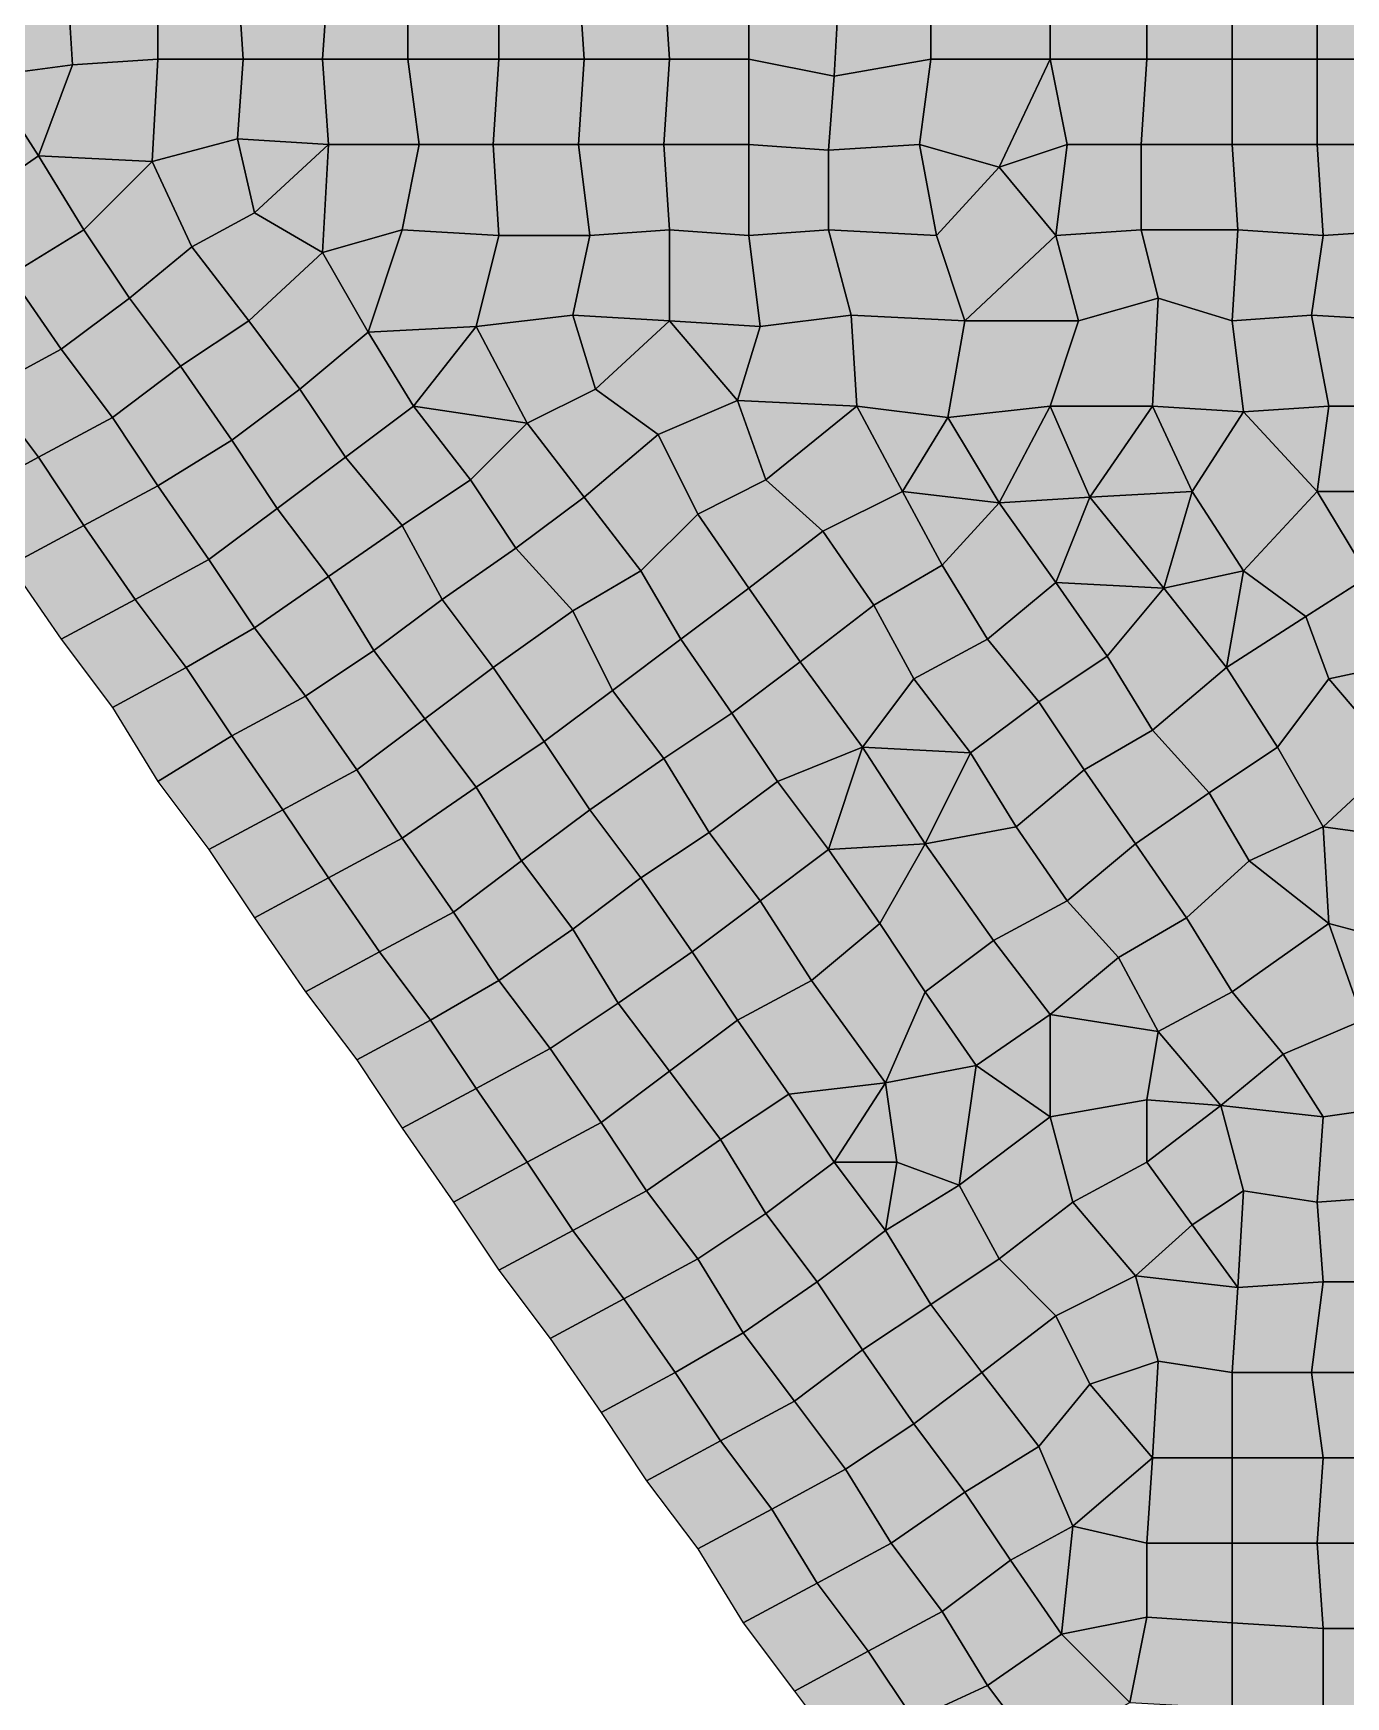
# Model space of a CAD drawing. Header units: metres. Extents: x -7480 to 79269, y -9100 to 45880.
# Drawn here: x 14322 to 18940, y 760 to 6611 of the extents above; entities that cross this region are included whole.
import ezdxf

# ---------------------------------------------------------------- set-up
doc = ezdxf.new("R2010")
doc.units = ezdxf.units.M
doc.layers.add('COLOR_1', color=1, linetype='Continuous')
doc.layers.add('COLOR_181', color=181, linetype='Continuous')

msp = doc.modelspace()

# ---------------------------------------------------------------- hatches: boundary and pattern name
at = {"layer": 'COLOR_1'}
for points in [[(16240, 6820), (16260, 6520), (16560, 6520), (16540, 6820)], [(16540, 6820), (16560, 6520), (16840, 6520), (16840, 6820)], [(16840, 6520), (17140, 6460), (17160, 6820), (16840, 6820)], [(18540, 6520), (18840, 6520), (18840, 6820), (18540, 6820)], [(18840, 6520), (19160, 6520), (19160, 6820), (18840, 6820)]]:
    msp.add_hatch(color=256, dxfattribs=at).paths.add_polyline_path(points)
at = {"layer": 'COLOR_181'}
for points in [[(14160, 6460), (14460, 6500), (14440, 6820), (14160, 6820)], [(14440, 6820), (14460, 6500), (14760, 6520), (14760, 6820)], [(14760, 6520), (15060, 6520), (15040, 6820), (14760, 6820)], [(15040, 6820), (15060, 6520), (15340, 6520), (15360, 6820)], [(15340, 6520), (15640, 6520), (15640, 6820), (15360, 6820)], [(15640, 6520), (15960, 6520), (15960, 6820), (15640, 6820)], [(15960, 6520), (16260, 6520), (16240, 6820), (15960, 6820)], [(17140, 6460), (17480, 6520), (17480, 6820), (17160, 6820)], [(17480, 6520), (17900, 6520), (17900, 6800), (17480, 6820)], [(17900, 6520), (18240, 6520), (18240, 6820), (17900, 6800)], [(18240, 6520), (18540, 6520), (18540, 6820), (18240, 6820)], [(14160, 6460), (14340, 6180), (14460, 6500)], [(14340, 6180), (14740, 6160), (14760, 6520), (14460, 6500)], [(14740, 6160), (15040, 6240), (15060, 6520), (14760, 6520)], [(15040, 6240), (15360, 6220), (15340, 6520), (15060, 6520)], [(15340, 6520), (15360, 6220), (15680, 6220), (15640, 6520)], [(15640, 6520), (15680, 6220), (15940, 6220), (15960, 6520)], [(15940, 6220), (16240, 6220), (16260, 6520), (15960, 6520)], [(16240, 6220), (16540, 6220), (16560, 6520), (16260, 6520)], [(16540, 6220), (16840, 6220), (16840, 6520), (16560, 6520)], [(16840, 6220), (17120, 6200), (17140, 6460), (16840, 6520)], [(17120, 6200), (17440, 6220), (17480, 6520), (17140, 6460)], [(17440, 6220), (17720, 6140), (17900, 6520), (17480, 6520)], [(17720, 6140), (17960, 6220), (17900, 6520)], [(17900, 6520), (17960, 6220), (18220, 6220), (18240, 6520)], [(18220, 6220), (18540, 6220), (18540, 6520), (18240, 6520)], [(18540, 6220), (18840, 6220), (18840, 6520), (18540, 6520)], [(18840, 6220), (19160, 6220), (19160, 6520), (18840, 6520)], [(13900, 6240), (14080, 6000), (14340, 6180), (14160, 6460)], [(14740, 6160), (14880, 5860), (15100, 5980), (15040, 6240)], [(15040, 6240), (15100, 5980), (15360, 6220)], [(15100, 5980), (15340, 5840), (15360, 6220)], [(15340, 5840), (15620, 5920), (15680, 6220), (15360, 6220)], [(15620, 5920), (15960, 5900), (15940, 6220), (15680, 6220)], [(15940, 6220), (15960, 5900), (16280, 5900), (16240, 6220)], [(16240, 6220), (16280, 5900), (16560, 5920), (16540, 6220)], [(16540, 6220), (16560, 5920), (16840, 5900), (16840, 6220)], [(16840, 5900), (17120, 5920), (17120, 6200), (16840, 6220)], [(17120, 5920), (17500, 5900), (17440, 6220), (17120, 6200)], [(17440, 6220), (17500, 5900), (17720, 6140)], [(17720, 6140), (17920, 5900), (17960, 6220)], [(17920, 5900), (18220, 5920), (18220, 6220), (17960, 6220)], [(18220, 5920), (18560, 5920), (18540, 6220), (18220, 6220)], [(18540, 6220), (18560, 5920), (18860, 5900), (18840, 6220)], [(18840, 6220), (18860, 5900), (19160, 5920), (19160, 6220)], [(14080, 6000), (14240, 5760), (14500, 5920), (14340, 6180)], [(14340, 6180), (14500, 5920), (14740, 6160)], [(14500, 5920), (14660, 5680), (14880, 5860), (14740, 6160)], [(17500, 5900), (17600, 5600), (17920, 5900), (17720, 6140)], [(14880, 5860), (15080, 5600), (15340, 5840), (15100, 5980)], [(14240, 5760), (14420, 5500), (14660, 5680), (14500, 5920)], [(15340, 5840), (15500, 5560), (15620, 5920)], [(15500, 5560), (15880, 5580), (15960, 5900), (15620, 5920)], [(16220, 5620), (16560, 5600), (16560, 5920), (16280, 5900)], [(16560, 5600), (16880, 5580), (16840, 5900), (16560, 5920)], [(16840, 5900), (16880, 5580), (17200, 5620), (17120, 5920)], [(17120, 5920), (17200, 5620), (17600, 5600), (17500, 5900)], [(17920, 5900), (18000, 5600), (18280, 5680), (18220, 5920)], [(18220, 5920), (18280, 5680), (18540, 5600), (18560, 5920)], [(18540, 5600), (18820, 5620), (18860, 5900), (18560, 5920)], [(18820, 5620), (19160, 5600), (19160, 5920), (18860, 5900)], [(14660, 5680), (14840, 5440), (15080, 5600), (14880, 5860)], [(15880, 5580), (16220, 5620), (16280, 5900), (15960, 5900)], [(17600, 5600), (18000, 5600), (17920, 5900)], [(15080, 5600), (15260, 5360), (15500, 5560), (15340, 5840)], [(14000, 5620), (14160, 5360), (14420, 5500), (14240, 5760)], [(14420, 5500), (14600, 5260), (14840, 5440), (14660, 5680)], [(17900, 5300), (18260, 5300), (18280, 5680), (18000, 5600)], [(18260, 5300), (18580, 5280), (18540, 5600), (18280, 5680)], [(15880, 5580), (16060, 5240), (16300, 5360), (16220, 5620)], [(16220, 5620), (16300, 5360), (16560, 5600)], [(16800, 5320), (17220, 5300), (17200, 5620), (16880, 5580)], [(17200, 5620), (17220, 5300), (17540, 5260), (17600, 5600)], [(18540, 5600), (18580, 5280), (18880, 5300), (18820, 5620)], [(18820, 5620), (18880, 5300), (19300, 5300), (19160, 5600)], [(14840, 5440), (15020, 5180), (15260, 5360), (15080, 5600)], [(15260, 5360), (15420, 5120), (15660, 5300), (15500, 5560)], [(15500, 5560), (15660, 5300), (15880, 5580)], [(15660, 5300), (16060, 5240), (15880, 5580)], [(16300, 5360), (16520, 5200), (16800, 5320), (16560, 5600)], [(16560, 5600), (16800, 5320), (16880, 5580)], [(17540, 5260), (17900, 5300), (18000, 5600), (17600, 5600)], [(14160, 5360), (14340, 5120), (14600, 5260), (14420, 5500)], [(14600, 5260), (14760, 5020), (15020, 5180), (14840, 5440)], [(13900, 5220), (14080, 4980), (14340, 5120), (14160, 5360)], [(15020, 5180), (15180, 4940), (15420, 5120), (15260, 5360)], [(16060, 5240), (16260, 4980), (16520, 5200), (16300, 5360)], [(15420, 5120), (15620, 4880), (15860, 5040), (15660, 5300)], [(15660, 5300), (15860, 5040), (16060, 5240)], [(16520, 5200), (16660, 4920), (16900, 5040), (16800, 5320)], [(16800, 5320), (16900, 5040), (17220, 5300)], [(16900, 5040), (17100, 4860), (17380, 5000), (17220, 5300)], [(17220, 5300), (17380, 5000), (17540, 5260)], [(17540, 5260), (17720, 4960), (17900, 5300)], [(17720, 4960), (18040, 4980), (17900, 5300)], [(17900, 5300), (18040, 4980), (18260, 5300)], [(18040, 4980), (18400, 5000), (18260, 5300)], [(18260, 5300), (18400, 5000), (18580, 5280)], [(18400, 5000), (18580, 4720), (18840, 5000), (18580, 5280)], [(18580, 5280), (18840, 5000), (18880, 5300)], [(18840, 5000), (19160, 5000), (19300, 5300), (18880, 5300)], [(14340, 5120), (14500, 4880), (14760, 5020), (14600, 5260)], [(15860, 5040), (16020, 4800), (16260, 4980), (16060, 5240)], [(17380, 5000), (17720, 4960), (17540, 5260)], [(14760, 5020), (14940, 4760), (15180, 4940), (15020, 5180)], [(16260, 4980), (16460, 4720), (16660, 4920), (16520, 5200)], [(14080, 4980), (14240, 4740), (14500, 4880), (14340, 5120)], [(15180, 4940), (15360, 4700), (15620, 4880), (15420, 5120)], [(15620, 4880), (15760, 4620), (16020, 4800), (15860, 5040)], [(16660, 4920), (16840, 4660), (17100, 4860), (16900, 5040)], [(14500, 4880), (14680, 4620), (14940, 4760), (14760, 5020)], [(16020, 4800), (16220, 4580), (16460, 4720), (16260, 4980)], [(17100, 4860), (17280, 4600), (17520, 4740), (17380, 5000)], [(17380, 5000), (17520, 4740), (17720, 4960)], [(17720, 4960), (17920, 4680), (18040, 4980)], [(17920, 4680), (18300, 4660), (18040, 4980)], [(18040, 4980), (18300, 4660), (18400, 5000)], [(18300, 4660), (18580, 4720), (18400, 5000)], [(18580, 4720), (18800, 4560), (19020, 4700), (18840, 5000)], [(18840, 5000), (19020, 4700), (19160, 5000)], [(14940, 4760), (15100, 4520), (15360, 4700), (15180, 4940)], [(16460, 4720), (16600, 4480), (16840, 4660), (16660, 4920)], [(17520, 4740), (17680, 4480), (17920, 4680), (17720, 4960)], [(14240, 4740), (14420, 4480), (14680, 4620), (14500, 4880)], [(15360, 4700), (15520, 4440), (15760, 4620), (15620, 4880)], [(16840, 4660), (17020, 4400), (17280, 4600), (17100, 4860)], [(15760, 4620), (15940, 4380), (16220, 4580), (16020, 4800)], [(14680, 4620), (14860, 4380), (15100, 4520), (14940, 4760)], [(17280, 4600), (17420, 4340), (17680, 4480), (17520, 4740)], [(15100, 4520), (15280, 4280), (15520, 4440), (15360, 4700)], [(16220, 4580), (16360, 4300), (16600, 4480), (16460, 4720)], [(18300, 4660), (18520, 4380), (18580, 4720)], [(18520, 4380), (18800, 4560), (18580, 4720)], [(18800, 4560), (18880, 4340), (19160, 4400), (19020, 4700)], [(16600, 4480), (16780, 4220), (17020, 4400), (16840, 4660)], [(17680, 4480), (17860, 4260), (18100, 4420), (17920, 4680)], [(17920, 4680), (18100, 4420), (18300, 4660)], [(18100, 4420), (18260, 4160), (18520, 4380), (18300, 4660)], [(14420, 4480), (14600, 4240), (14860, 4380), (14680, 4620)], [(15520, 4440), (15700, 4200), (15940, 4380), (15760, 4620)], [(15940, 4380), (16120, 4120), (16360, 4300), (16220, 4580)], [(17020, 4400), (17240, 4100), (17420, 4340), (17280, 4600)], [(14860, 4380), (15020, 4140), (15280, 4280), (15100, 4520)], [(18520, 4380), (18700, 4100), (18880, 4340), (18800, 4560)], [(16360, 4300), (16540, 4060), (16780, 4220), (16600, 4480)], [(17420, 4340), (17620, 4080), (17860, 4260), (17680, 4480)], [(15280, 4280), (15460, 4020), (15700, 4200), (15520, 4440)], [(16780, 4220), (16940, 3980), (17240, 4100), (17020, 4400)], [(17860, 4260), (18020, 4020), (18260, 4160), (18100, 4420)], [(18880, 4340), (19120, 4060), (19160, 4400)], [(14600, 4240), (14760, 3980), (15020, 4140), (14860, 4380)], [(15700, 4200), (15880, 3960), (16120, 4120), (15940, 4380)], [(17240, 4100), (17620, 4080), (17420, 4340)], [(18260, 4160), (18460, 3940), (18700, 4100), (18520, 4380)], [(18700, 4100), (18860, 3820), (19120, 4060), (18880, 4340)], [(15020, 4140), (15200, 3880), (15460, 4020), (15280, 4280)], [(16120, 4120), (16280, 3880), (16540, 4060), (16360, 4300)], [(16540, 4060), (16700, 3800), (16940, 3980), (16780, 4220)], [(17620, 4080), (17780, 3820), (18020, 4020), (17860, 4260)], [(15460, 4020), (15620, 3780), (15880, 3960), (15700, 4200)], [(18020, 4020), (18200, 3760), (18460, 3940), (18260, 4160)], [(14760, 3980), (14940, 3740), (15200, 3880), (15020, 4140)], [(15880, 3960), (16040, 3700), (16280, 3880), (16120, 4120)], [(16940, 3980), (17120, 3740), (17240, 4100)], [(17120, 3740), (17460, 3760), (17240, 4100)], [(17240, 4100), (17460, 3760), (17620, 4080)], [(18460, 3940), (18600, 3700), (18860, 3820), (18700, 4100)], [(16280, 3880), (16460, 3640), (16700, 3800), (16540, 4060)], [(17460, 3760), (17780, 3820), (17620, 4080)], [(18860, 3820), (19300, 3760), (19120, 4060)], [(15200, 3880), (15360, 3640), (15620, 3780), (15460, 4020)], [(16700, 3800), (16880, 3560), (17120, 3740), (16940, 3980)], [(17780, 3820), (17960, 3560), (18200, 3760), (18020, 4020)], [(15620, 3780), (15800, 3520), (16040, 3700), (15880, 3960)], [(18200, 3760), (18380, 3500), (18600, 3700), (18460, 3940)], [(14940, 3740), (15100, 3500), (15360, 3640), (15200, 3880)], [(16040, 3700), (16220, 3460), (16460, 3640), (16280, 3880)], [(17460, 3760), (17700, 3420), (17960, 3560), (17780, 3820)], [(18600, 3700), (18880, 3480), (18860, 3820)], [(18860, 3820), (18880, 3480), (19180, 3400), (19300, 3760)], [(15360, 3640), (15540, 3380), (15800, 3520), (15620, 3780)], [(16460, 3640), (16640, 3380), (16880, 3560), (16700, 3800)], [(17120, 3740), (17300, 3480), (17460, 3760)], [(17300, 3480), (17460, 3240), (17700, 3420), (17460, 3760)], [(17960, 3560), (18140, 3360), (18380, 3500), (18200, 3760)], [(15800, 3520), (15960, 3280), (16220, 3460), (16040, 3700)], [(16880, 3560), (17060, 3280), (17300, 3480), (17120, 3740)], [(18380, 3500), (18540, 3240), (18880, 3480), (18600, 3700)], [(15100, 3500), (15280, 3240), (15540, 3380), (15360, 3640)], [(16220, 3460), (16380, 3200), (16640, 3380), (16460, 3640)], [(15540, 3380), (15720, 3140), (15960, 3280), (15800, 3520)], [(16640, 3380), (16800, 3140), (17060, 3280), (16880, 3560)], [(17700, 3420), (17900, 3160), (18140, 3360), (17960, 3560)], [(15960, 3280), (16140, 3040), (16380, 3200), (16220, 3460)], [(17060, 3280), (17320, 2920), (17460, 3240), (17300, 3480)], [(18140, 3360), (18280, 3100), (18540, 3240), (18380, 3500)], [(18540, 3240), (18720, 3020), (19000, 3140), (18880, 3480)], [(18880, 3480), (19000, 3140), (19180, 3400)], [(17460, 3240), (17640, 2980), (17900, 3160), (17700, 3420)], [(15280, 3240), (15460, 3000), (15720, 3140), (15540, 3380)], [(16380, 3200), (16560, 2960), (16800, 3140), (16640, 3380)], [(17900, 3160), (18280, 3100), (18140, 3360)], [(15720, 3140), (15880, 2900), (16140, 3040), (15960, 3280)], [(16800, 3140), (16980, 2880), (17320, 2920), (17060, 3280)], [(17320, 2920), (17640, 2980), (17460, 3240)], [(18280, 3100), (18500, 2840), (18720, 3020), (18540, 3240)], [(16140, 3040), (16320, 2780), (16560, 2960), (16380, 3200)], [(17640, 2980), (17900, 2800), (17900, 3160)], [(17900, 2800), (18240, 2860), (18280, 3100), (17900, 3160)], [(15460, 3000), (15620, 2760), (15880, 2900), (15720, 3140)], [(16560, 2960), (16740, 2720), (16980, 2880), (16800, 3140)], [(18720, 3020), (18860, 2800), (19140, 2840), (19000, 3140)], [(18240, 2860), (18500, 2840), (18280, 3100)], [(15880, 2900), (16060, 2640), (16320, 2780), (16140, 3040)], [(18500, 2840), (18860, 2800), (18720, 3020)], [(16320, 2780), (16480, 2540), (16740, 2720), (16560, 2960)], [(17320, 2920), (17360, 2640), (17580, 2560), (17640, 2980)], [(17580, 2560), (17900, 2800), (17640, 2980)], [(15620, 2760), (15800, 2500), (16060, 2640), (15880, 2900)], [(16740, 2720), (16900, 2460), (17140, 2640), (16980, 2880)], [(16980, 2880), (17140, 2640), (17320, 2920)], [(17140, 2640), (17360, 2640), (17320, 2920)], [(17900, 2800), (17980, 2500), (18240, 2640), (18240, 2860)], [(18240, 2640), (18500, 2840), (18240, 2860)], [(18240, 2640), (18400, 2420), (18580, 2540), (18500, 2840)], [(18500, 2840), (18580, 2540), (18840, 2500), (18860, 2800)], [(18840, 2500), (19120, 2520), (19140, 2840), (18860, 2800)], [(16060, 2640), (16220, 2400), (16480, 2540), (16320, 2780)], [(17580, 2560), (17720, 2300), (17980, 2500), (17900, 2800)], [(16480, 2540), (16660, 2300), (16900, 2460), (16740, 2720)], [(15800, 2500), (15960, 2260), (16220, 2400), (16060, 2640)], [(16900, 2460), (17080, 2220), (17320, 2400), (17140, 2640)], [(17140, 2640), (17320, 2400), (17360, 2640)], [(17320, 2400), (17580, 2560), (17360, 2640)], [(17980, 2500), (18200, 2240), (18400, 2420), (18240, 2640)], [(16220, 2400), (16400, 2160), (16660, 2300), (16480, 2540)], [(17320, 2400), (17480, 2140), (17720, 2300), (17580, 2560)], [(18400, 2420), (18560, 2200), (18580, 2540)], [(18560, 2200), (18860, 2220), (18840, 2500), (18580, 2540)], [(18840, 2500), (18860, 2220), (19160, 2220), (19120, 2520)], [(16660, 2300), (16820, 2040), (17080, 2220), (16900, 2460)], [(17720, 2300), (17920, 2100), (18200, 2240), (17980, 2500)], [(15960, 2260), (16140, 2020), (16400, 2160), (16220, 2400)], [(17080, 2220), (17240, 1980), (17480, 2140), (17320, 2400)], [(18200, 2240), (18560, 2200), (18400, 2420)], [(16400, 2160), (16580, 1900), (16820, 2040), (16660, 2300)], [(17480, 2140), (17660, 1900), (17920, 2100), (17720, 2300)], [(17920, 2100), (18040, 1860), (18280, 1940), (18200, 2240)], [(18200, 2240), (18280, 1940), (18540, 1900), (18560, 2200)], [(16820, 2040), (17000, 1800), (17240, 1980), (17080, 2220)], [(18540, 1900), (18820, 1900), (18860, 2220), (18560, 2200)], [(18820, 1900), (19140, 1900), (19160, 2220), (18860, 2220)], [(16140, 2020), (16320, 1760), (16580, 1900), (16400, 2160)], [(17240, 1980), (17420, 1720), (17660, 1900), (17480, 2140)], [(17660, 1900), (17860, 1640), (18040, 1860), (17920, 2100)], [(16580, 1900), (16740, 1660), (17000, 1800), (16820, 2040)], [(17000, 1800), (17180, 1560), (17420, 1720), (17240, 1980)], [(18040, 1860), (18260, 1600), (18280, 1940)], [(18260, 1600), (18540, 1600), (18540, 1900), (18280, 1940)], [(16320, 1760), (16480, 1520), (16740, 1660), (16580, 1900)], [(17420, 1720), (17600, 1480), (17860, 1640), (17660, 1900)], [(18540, 1600), (18860, 1600), (18820, 1900), (18540, 1900)], [(18820, 1900), (18860, 1600), (19160, 1600), (19140, 1900)], [(17860, 1640), (17980, 1360), (18260, 1600), (18040, 1860)], [(16740, 1660), (16920, 1420), (17180, 1560), (17000, 1800)], [(17180, 1560), (17340, 1300), (17600, 1480), (17420, 1720)], [(16480, 1520), (16660, 1280), (16920, 1420), (16740, 1660)], [(17600, 1480), (17760, 1240), (17980, 1360), (17860, 1640)], [(17980, 1360), (18240, 1300), (18260, 1600)], [(18240, 1300), (18540, 1300), (18540, 1600), (18260, 1600)], [(18540, 1300), (18840, 1300), (18860, 1600), (18540, 1600)], [(18840, 1300), (19160, 1300), (19160, 1600), (18860, 1600)], [(16920, 1420), (17080, 1160), (17340, 1300), (17180, 1560)], [(17340, 1300), (17520, 1060), (17760, 1240), (17600, 1480)], [(16660, 1280), (16820, 1020), (17080, 1160), (16920, 1420)], [(17760, 1240), (17940, 980), (17980, 1360)], [(17940, 980), (18240, 1040), (18240, 1300), (17980, 1360)], [(17080, 1160), (17260, 920), (17520, 1060), (17340, 1300)], [(18240, 1040), (18540, 1020), (18540, 1300), (18240, 1300)], [(18540, 1020), (18860, 1000), (18840, 1300), (18540, 1300)], [(18840, 1300), (18860, 1000), (19140, 1000), (19160, 1300)], [(17520, 1060), (17680, 800), (17940, 980), (17760, 1240)], [(16820, 1020), (17000, 780), (17260, 920), (17080, 1160)], [(17260, 920), (17420, 680), (17680, 800), (17520, 1060)], [(17940, 980), (18180, 740), (18240, 1040)], [(18180, 740), (18540, 720), (18540, 1020), (18240, 1040)], [(18540, 720), (18860, 720), (18860, 1000), (18540, 1020)], [(18860, 720), (19140, 720), (19140, 1000), (18860, 1000)], [(17680, 800), (17860, 560), (18180, 740), (17940, 980)], [(17000, 780), (17180, 540), (17420, 680), (17260, 920)], [(17420, 680), (17600, 420), (17860, 560), (17680, 800)]]:
    msp.add_hatch(color=256, dxfattribs=at).paths.add_polyline_path(points)

# ---------------------------------------------------------------- linework, layer by layer
at = {"layer": 'COLOR_1'}
for points in [[(16240, 6820), (16260, 6520), (16560, 6520), (16540, 6820)], [(16540, 6820), (16560, 6520), (16840, 6520), (16840, 6820)], [(16840, 6520), (17140, 6460), (17160, 6820), (16840, 6820)], [(18540, 6520), (18840, 6520), (18840, 6820), (18540, 6820)], [(18840, 6520), (19160, 6520), (19160, 6820), (18840, 6820)]]:
    msp.add_lwpolyline(points, close=True, dxfattribs=at)
at = {"layer": 'COLOR_181'}
for points in [[(14160, 6460), (14460, 6500), (14440, 6820), (14160, 6820)], [(14440, 6820), (14460, 6500), (14760, 6520), (14760, 6820)], [(14760, 6520), (15060, 6520), (15040, 6820), (14760, 6820)], [(15040, 6820), (15060, 6520), (15340, 6520), (15360, 6820)], [(15340, 6520), (15640, 6520), (15640, 6820), (15360, 6820)], [(15640, 6520), (15960, 6520), (15960, 6820), (15640, 6820)], [(15960, 6520), (16260, 6520), (16240, 6820), (15960, 6820)], [(17140, 6460), (17480, 6520), (17480, 6820), (17160, 6820)], [(17480, 6520), (17900, 6520), (17900, 6800), (17480, 6820)], [(17900, 6520), (18240, 6520), (18240, 6820), (17900, 6800)], [(18240, 6520), (18540, 6520), (18540, 6820), (18240, 6820)], [(14160, 6460), (14340, 6180), (14460, 6500)], [(14340, 6180), (14740, 6160), (14760, 6520), (14460, 6500)], [(14740, 6160), (15040, 6240), (15060, 6520), (14760, 6520)], [(15040, 6240), (15360, 6220), (15340, 6520), (15060, 6520)], [(15340, 6520), (15360, 6220), (15680, 6220), (15640, 6520)], [(15640, 6520), (15680, 6220), (15940, 6220), (15960, 6520)], [(15940, 6220), (16240, 6220), (16260, 6520), (15960, 6520)], [(16240, 6220), (16540, 6220), (16560, 6520), (16260, 6520)], [(16540, 6220), (16840, 6220), (16840, 6520), (16560, 6520)], [(16840, 6220), (17120, 6200), (17140, 6460), (16840, 6520)], [(17120, 6200), (17440, 6220), (17480, 6520), (17140, 6460)], [(17440, 6220), (17720, 6140), (17900, 6520), (17480, 6520)], [(17720, 6140), (17960, 6220), (17900, 6520)], [(17900, 6520), (17960, 6220), (18220, 6220), (18240, 6520)], [(18220, 6220), (18540, 6220), (18540, 6520), (18240, 6520)], [(18540, 6220), (18840, 6220), (18840, 6520), (18540, 6520)], [(18840, 6220), (19160, 6220), (19160, 6520), (18840, 6520)], [(13900, 6240), (14080, 6000), (14340, 6180), (14160, 6460)], [(14740, 6160), (14880, 5860), (15100, 5980), (15040, 6240)], [(15040, 6240), (15100, 5980), (15360, 6220)], [(15100, 5980), (15340, 5840), (15360, 6220)], [(15340, 5840), (15620, 5920), (15680, 6220), (15360, 6220)], [(15620, 5920), (15960, 5900), (15940, 6220), (15680, 6220)], [(15940, 6220), (15960, 5900), (16280, 5900), (16240, 6220)], [(16240, 6220), (16280, 5900), (16560, 5920), (16540, 6220)], [(16540, 6220), (16560, 5920), (16840, 5900), (16840, 6220)], [(16840, 5900), (17120, 5920), (17120, 6200), (16840, 6220)], [(17120, 5920), (17500, 5900), (17440, 6220), (17120, 6200)], [(17440, 6220), (17500, 5900), (17720, 6140)], [(17720, 6140), (17920, 5900), (17960, 6220)], [(17920, 5900), (18220, 5920), (18220, 6220), (17960, 6220)], [(18220, 5920), (18560, 5920), (18540, 6220), (18220, 6220)], [(18540, 6220), (18560, 5920), (18860, 5900), (18840, 6220)], [(18840, 6220), (18860, 5900), (19160, 5920), (19160, 6220)], [(14080, 6000), (14240, 5760), (14500, 5920), (14340, 6180)], [(14340, 6180), (14500, 5920), (14740, 6160)], [(14500, 5920), (14660, 5680), (14880, 5860), (14740, 6160)], [(17500, 5900), (17600, 5600), (17920, 5900), (17720, 6140)], [(14880, 5860), (15080, 5600), (15340, 5840), (15100, 5980)], [(14240, 5760), (14420, 5500), (14660, 5680), (14500, 5920)], [(15340, 5840), (15500, 5560), (15620, 5920)], [(15500, 5560), (15880, 5580), (15960, 5900), (15620, 5920)], [(16220, 5620), (16560, 5600), (16560, 5920), (16280, 5900)], [(16560, 5600), (16880, 5580), (16840, 5900), (16560, 5920)], [(16840, 5900), (16880, 5580), (17200, 5620), (17120, 5920)], [(17120, 5920), (17200, 5620), (17600, 5600), (17500, 5900)], [(17920, 5900), (18000, 5600), (18280, 5680), (18220, 5920)], [(18220, 5920), (18280, 5680), (18540, 5600), (18560, 5920)], [(18540, 5600), (18820, 5620), (18860, 5900), (18560, 5920)], [(18820, 5620), (19160, 5600), (19160, 5920), (18860, 5900)], [(14660, 5680), (14840, 5440), (15080, 5600), (14880, 5860)], [(15880, 5580), (16220, 5620), (16280, 5900), (15960, 5900)], [(17600, 5600), (18000, 5600), (17920, 5900)], [(15080, 5600), (15260, 5360), (15500, 5560), (15340, 5840)], [(14000, 5620), (14160, 5360), (14420, 5500), (14240, 5760)], [(14420, 5500), (14600, 5260), (14840, 5440), (14660, 5680)], [(17900, 5300), (18260, 5300), (18280, 5680), (18000, 5600)], [(18260, 5300), (18580, 5280), (18540, 5600), (18280, 5680)], [(15880, 5580), (16060, 5240), (16300, 5360), (16220, 5620)], [(16220, 5620), (16300, 5360), (16560, 5600)], [(16800, 5320), (17220, 5300), (17200, 5620), (16880, 5580)], [(17200, 5620), (17220, 5300), (17540, 5260), (17600, 5600)], [(18540, 5600), (18580, 5280), (18880, 5300), (18820, 5620)], [(18820, 5620), (18880, 5300), (19300, 5300), (19160, 5600)], [(14840, 5440), (15020, 5180), (15260, 5360), (15080, 5600)], [(15260, 5360), (15420, 5120), (15660, 5300), (15500, 5560)], [(15500, 5560), (15660, 5300), (15880, 5580)], [(15660, 5300), (16060, 5240), (15880, 5580)], [(16300, 5360), (16520, 5200), (16800, 5320), (16560, 5600)], [(16560, 5600), (16800, 5320), (16880, 5580)], [(17540, 5260), (17900, 5300), (18000, 5600), (17600, 5600)], [(14160, 5360), (14340, 5120), (14600, 5260), (14420, 5500)], [(14600, 5260), (14760, 5020), (15020, 5180), (14840, 5440)], [(13900, 5220), (14080, 4980), (14340, 5120), (14160, 5360)], [(15020, 5180), (15180, 4940), (15420, 5120), (15260, 5360)], [(16060, 5240), (16260, 4980), (16520, 5200), (16300, 5360)], [(15420, 5120), (15620, 4880), (15860, 5040), (15660, 5300)], [(15660, 5300), (15860, 5040), (16060, 5240)], [(16520, 5200), (16660, 4920), (16900, 5040), (16800, 5320)], [(16800, 5320), (16900, 5040), (17220, 5300)], [(16900, 5040), (17100, 4860), (17380, 5000), (17220, 5300)], [(17220, 5300), (17380, 5000), (17540, 5260)], [(17540, 5260), (17720, 4960), (17900, 5300)], [(17720, 4960), (18040, 4980), (17900, 5300)], [(17900, 5300), (18040, 4980), (18260, 5300)], [(18040, 4980), (18400, 5000), (18260, 5300)], [(18260, 5300), (18400, 5000), (18580, 5280)], [(18400, 5000), (18580, 4720), (18840, 5000), (18580, 5280)], [(18580, 5280), (18840, 5000), (18880, 5300)], [(18840, 5000), (19160, 5000), (19300, 5300), (18880, 5300)], [(14340, 5120), (14500, 4880), (14760, 5020), (14600, 5260)], [(15860, 5040), (16020, 4800), (16260, 4980), (16060, 5240)], [(17380, 5000), (17720, 4960), (17540, 5260)], [(14760, 5020), (14940, 4760), (15180, 4940), (15020, 5180)], [(16260, 4980), (16460, 4720), (16660, 4920), (16520, 5200)], [(14080, 4980), (14240, 4740), (14500, 4880), (14340, 5120)], [(15180, 4940), (15360, 4700), (15620, 4880), (15420, 5120)], [(15620, 4880), (15760, 4620), (16020, 4800), (15860, 5040)], [(16660, 4920), (16840, 4660), (17100, 4860), (16900, 5040)], [(14500, 4880), (14680, 4620), (14940, 4760), (14760, 5020)], [(16020, 4800), (16220, 4580), (16460, 4720), (16260, 4980)], [(17100, 4860), (17280, 4600), (17520, 4740), (17380, 5000)], [(17380, 5000), (17520, 4740), (17720, 4960)], [(17720, 4960), (17920, 4680), (18040, 4980)], [(17920, 4680), (18300, 4660), (18040, 4980)], [(18040, 4980), (18300, 4660), (18400, 5000)], [(18300, 4660), (18580, 4720), (18400, 5000)], [(18580, 4720), (18800, 4560), (19020, 4700), (18840, 5000)], [(18840, 5000), (19020, 4700), (19160, 5000)], [(14940, 4760), (15100, 4520), (15360, 4700), (15180, 4940)], [(16460, 4720), (16600, 4480), (16840, 4660), (16660, 4920)], [(17520, 4740), (17680, 4480), (17920, 4680), (17720, 4960)], [(14240, 4740), (14420, 4480), (14680, 4620), (14500, 4880)], [(15360, 4700), (15520, 4440), (15760, 4620), (15620, 4880)], [(16840, 4660), (17020, 4400), (17280, 4600), (17100, 4860)], [(15760, 4620), (15940, 4380), (16220, 4580), (16020, 4800)], [(14680, 4620), (14860, 4380), (15100, 4520), (14940, 4760)], [(17280, 4600), (17420, 4340), (17680, 4480), (17520, 4740)], [(15100, 4520), (15280, 4280), (15520, 4440), (15360, 4700)], [(16220, 4580), (16360, 4300), (16600, 4480), (16460, 4720)], [(18300, 4660), (18520, 4380), (18580, 4720)], [(18520, 4380), (18800, 4560), (18580, 4720)], [(18800, 4560), (18880, 4340), (19160, 4400), (19020, 4700)], [(16600, 4480), (16780, 4220), (17020, 4400), (16840, 4660)], [(17680, 4480), (17860, 4260), (18100, 4420), (17920, 4680)], [(17920, 4680), (18100, 4420), (18300, 4660)], [(18100, 4420), (18260, 4160), (18520, 4380), (18300, 4660)], [(14420, 4480), (14600, 4240), (14860, 4380), (14680, 4620)], [(15520, 4440), (15700, 4200), (15940, 4380), (15760, 4620)], [(15940, 4380), (16120, 4120), (16360, 4300), (16220, 4580)], [(17020, 4400), (17240, 4100), (17420, 4340), (17280, 4600)], [(14860, 4380), (15020, 4140), (15280, 4280), (15100, 4520)], [(18520, 4380), (18700, 4100), (18880, 4340), (18800, 4560)], [(16360, 4300), (16540, 4060), (16780, 4220), (16600, 4480)], [(17420, 4340), (17620, 4080), (17860, 4260), (17680, 4480)], [(15280, 4280), (15460, 4020), (15700, 4200), (15520, 4440)], [(16780, 4220), (16940, 3980), (17240, 4100), (17020, 4400)], [(17860, 4260), (18020, 4020), (18260, 4160), (18100, 4420)], [(18880, 4340), (19120, 4060), (19160, 4400)], [(14600, 4240), (14760, 3980), (15020, 4140), (14860, 4380)], [(15700, 4200), (15880, 3960), (16120, 4120), (15940, 4380)], [(17240, 4100), (17620, 4080), (17420, 4340)], [(18260, 4160), (18460, 3940), (18700, 4100), (18520, 4380)], [(18700, 4100), (18860, 3820), (19120, 4060), (18880, 4340)], [(15020, 4140), (15200, 3880), (15460, 4020), (15280, 4280)], [(16120, 4120), (16280, 3880), (16540, 4060), (16360, 4300)], [(16540, 4060), (16700, 3800), (16940, 3980), (16780, 4220)], [(17620, 4080), (17780, 3820), (18020, 4020), (17860, 4260)], [(15460, 4020), (15620, 3780), (15880, 3960), (15700, 4200)], [(18020, 4020), (18200, 3760), (18460, 3940), (18260, 4160)], [(14760, 3980), (14940, 3740), (15200, 3880), (15020, 4140)], [(15880, 3960), (16040, 3700), (16280, 3880), (16120, 4120)], [(16940, 3980), (17120, 3740), (17240, 4100)], [(17120, 3740), (17460, 3760), (17240, 4100)], [(17240, 4100), (17460, 3760), (17620, 4080)], [(18460, 3940), (18600, 3700), (18860, 3820), (18700, 4100)], [(16280, 3880), (16460, 3640), (16700, 3800), (16540, 4060)], [(17460, 3760), (17780, 3820), (17620, 4080)], [(18860, 3820), (19300, 3760), (19120, 4060)], [(15200, 3880), (15360, 3640), (15620, 3780), (15460, 4020)], [(16700, 3800), (16880, 3560), (17120, 3740), (16940, 3980)], [(17780, 3820), (17960, 3560), (18200, 3760), (18020, 4020)], [(15620, 3780), (15800, 3520), (16040, 3700), (15880, 3960)], [(18200, 3760), (18380, 3500), (18600, 3700), (18460, 3940)], [(14940, 3740), (15100, 3500), (15360, 3640), (15200, 3880)], [(16040, 3700), (16220, 3460), (16460, 3640), (16280, 3880)], [(17460, 3760), (17700, 3420), (17960, 3560), (17780, 3820)], [(18600, 3700), (18880, 3480), (18860, 3820)], [(18860, 3820), (18880, 3480), (19180, 3400), (19300, 3760)], [(15360, 3640), (15540, 3380), (15800, 3520), (15620, 3780)], [(16460, 3640), (16640, 3380), (16880, 3560), (16700, 3800)], [(17120, 3740), (17300, 3480), (17460, 3760)], [(17300, 3480), (17460, 3240), (17700, 3420), (17460, 3760)], [(17960, 3560), (18140, 3360), (18380, 3500), (18200, 3760)], [(15800, 3520), (15960, 3280), (16220, 3460), (16040, 3700)], [(16880, 3560), (17060, 3280), (17300, 3480), (17120, 3740)], [(18380, 3500), (18540, 3240), (18880, 3480), (18600, 3700)], [(15100, 3500), (15280, 3240), (15540, 3380), (15360, 3640)], [(16220, 3460), (16380, 3200), (16640, 3380), (16460, 3640)], [(15540, 3380), (15720, 3140), (15960, 3280), (15800, 3520)], [(16640, 3380), (16800, 3140), (17060, 3280), (16880, 3560)], [(17700, 3420), (17900, 3160), (18140, 3360), (17960, 3560)], [(15960, 3280), (16140, 3040), (16380, 3200), (16220, 3460)], [(17060, 3280), (17320, 2920), (17460, 3240), (17300, 3480)], [(18140, 3360), (18280, 3100), (18540, 3240), (18380, 3500)], [(18540, 3240), (18720, 3020), (19000, 3140), (18880, 3480)], [(18880, 3480), (19000, 3140), (19180, 3400)], [(17460, 3240), (17640, 2980), (17900, 3160), (17700, 3420)], [(15280, 3240), (15460, 3000), (15720, 3140), (15540, 3380)], [(16380, 3200), (16560, 2960), (16800, 3140), (16640, 3380)], [(17900, 3160), (18280, 3100), (18140, 3360)], [(15720, 3140), (15880, 2900), (16140, 3040), (15960, 3280)], [(16800, 3140), (16980, 2880), (17320, 2920), (17060, 3280)], [(17320, 2920), (17640, 2980), (17460, 3240)], [(18280, 3100), (18500, 2840), (18720, 3020), (18540, 3240)], [(16140, 3040), (16320, 2780), (16560, 2960), (16380, 3200)], [(17640, 2980), (17900, 2800), (17900, 3160)], [(17900, 2800), (18240, 2860), (18280, 3100), (17900, 3160)], [(15460, 3000), (15620, 2760), (15880, 2900), (15720, 3140)], [(16560, 2960), (16740, 2720), (16980, 2880), (16800, 3140)], [(18720, 3020), (18860, 2800), (19140, 2840), (19000, 3140)], [(18240, 2860), (18500, 2840), (18280, 3100)], [(15880, 2900), (16060, 2640), (16320, 2780), (16140, 3040)], [(18500, 2840), (18860, 2800), (18720, 3020)], [(16320, 2780), (16480, 2540), (16740, 2720), (16560, 2960)], [(17320, 2920), (17360, 2640), (17580, 2560), (17640, 2980)], [(17580, 2560), (17900, 2800), (17640, 2980)], [(15620, 2760), (15800, 2500), (16060, 2640), (15880, 2900)], [(16740, 2720), (16900, 2460), (17140, 2640), (16980, 2880)], [(16980, 2880), (17140, 2640), (17320, 2920)], [(17140, 2640), (17360, 2640), (17320, 2920)], [(17900, 2800), (17980, 2500), (18240, 2640), (18240, 2860)], [(18240, 2640), (18500, 2840), (18240, 2860)], [(18240, 2640), (18400, 2420), (18580, 2540), (18500, 2840)], [(18500, 2840), (18580, 2540), (18840, 2500), (18860, 2800)], [(18840, 2500), (19120, 2520), (19140, 2840), (18860, 2800)], [(16060, 2640), (16220, 2400), (16480, 2540), (16320, 2780)], [(17580, 2560), (17720, 2300), (17980, 2500), (17900, 2800)], [(16480, 2540), (16660, 2300), (16900, 2460), (16740, 2720)], [(15800, 2500), (15960, 2260), (16220, 2400), (16060, 2640)], [(16900, 2460), (17080, 2220), (17320, 2400), (17140, 2640)], [(17140, 2640), (17320, 2400), (17360, 2640)], [(17320, 2400), (17580, 2560), (17360, 2640)], [(17980, 2500), (18200, 2240), (18400, 2420), (18240, 2640)], [(16220, 2400), (16400, 2160), (16660, 2300), (16480, 2540)], [(17320, 2400), (17480, 2140), (17720, 2300), (17580, 2560)], [(18400, 2420), (18560, 2200), (18580, 2540)], [(18560, 2200), (18860, 2220), (18840, 2500), (18580, 2540)], [(18840, 2500), (18860, 2220), (19160, 2220), (19120, 2520)], [(16660, 2300), (16820, 2040), (17080, 2220), (16900, 2460)], [(17720, 2300), (17920, 2100), (18200, 2240), (17980, 2500)], [(15960, 2260), (16140, 2020), (16400, 2160), (16220, 2400)], [(17080, 2220), (17240, 1980), (17480, 2140), (17320, 2400)], [(18200, 2240), (18560, 2200), (18400, 2420)], [(16400, 2160), (16580, 1900), (16820, 2040), (16660, 2300)], [(17480, 2140), (17660, 1900), (17920, 2100), (17720, 2300)], [(17920, 2100), (18040, 1860), (18280, 1940), (18200, 2240)], [(18200, 2240), (18280, 1940), (18540, 1900), (18560, 2200)], [(16820, 2040), (17000, 1800), (17240, 1980), (17080, 2220)], [(18540, 1900), (18820, 1900), (18860, 2220), (18560, 2200)], [(18820, 1900), (19140, 1900), (19160, 2220), (18860, 2220)], [(16140, 2020), (16320, 1760), (16580, 1900), (16400, 2160)], [(17240, 1980), (17420, 1720), (17660, 1900), (17480, 2140)], [(17660, 1900), (17860, 1640), (18040, 1860), (17920, 2100)], [(16580, 1900), (16740, 1660), (17000, 1800), (16820, 2040)], [(17000, 1800), (17180, 1560), (17420, 1720), (17240, 1980)], [(18040, 1860), (18260, 1600), (18280, 1940)], [(18260, 1600), (18540, 1600), (18540, 1900), (18280, 1940)], [(16320, 1760), (16480, 1520), (16740, 1660), (16580, 1900)], [(17420, 1720), (17600, 1480), (17860, 1640), (17660, 1900)], [(18540, 1600), (18860, 1600), (18820, 1900), (18540, 1900)], [(18820, 1900), (18860, 1600), (19160, 1600), (19140, 1900)], [(17860, 1640), (17980, 1360), (18260, 1600), (18040, 1860)], [(16740, 1660), (16920, 1420), (17180, 1560), (17000, 1800)], [(17180, 1560), (17340, 1300), (17600, 1480), (17420, 1720)], [(16480, 1520), (16660, 1280), (16920, 1420), (16740, 1660)], [(17600, 1480), (17760, 1240), (17980, 1360), (17860, 1640)], [(17980, 1360), (18240, 1300), (18260, 1600)], [(18240, 1300), (18540, 1300), (18540, 1600), (18260, 1600)], [(18540, 1300), (18840, 1300), (18860, 1600), (18540, 1600)], [(18840, 1300), (19160, 1300), (19160, 1600), (18860, 1600)], [(16920, 1420), (17080, 1160), (17340, 1300), (17180, 1560)], [(17340, 1300), (17520, 1060), (17760, 1240), (17600, 1480)], [(16660, 1280), (16820, 1020), (17080, 1160), (16920, 1420)], [(17760, 1240), (17940, 980), (17980, 1360)], [(17940, 980), (18240, 1040), (18240, 1300), (17980, 1360)], [(17080, 1160), (17260, 920), (17520, 1060), (17340, 1300)], [(18240, 1040), (18540, 1020), (18540, 1300), (18240, 1300)], [(18540, 1020), (18860, 1000), (18840, 1300), (18540, 1300)], [(18840, 1300), (18860, 1000), (19140, 1000), (19160, 1300)], [(17520, 1060), (17680, 800), (17940, 980), (17760, 1240)], [(16820, 1020), (17000, 780), (17260, 920), (17080, 1160)], [(17260, 920), (17420, 680), (17680, 800), (17520, 1060)], [(17940, 980), (18180, 740), (18240, 1040)], [(18180, 740), (18540, 720), (18540, 1020), (18240, 1040)], [(18540, 720), (18860, 720), (18860, 1000), (18540, 1020)], [(18860, 720), (19140, 720), (19140, 1000), (18860, 1000)], [(17680, 800), (17860, 560), (18180, 740), (17940, 980)], [(17000, 780), (17180, 540), (17420, 680), (17260, 920)], [(17420, 680), (17600, 420), (17860, 560), (17680, 800)]]:
    msp.add_lwpolyline(points, close=True, dxfattribs=at)

doc.saveas('drawing.dxf')
